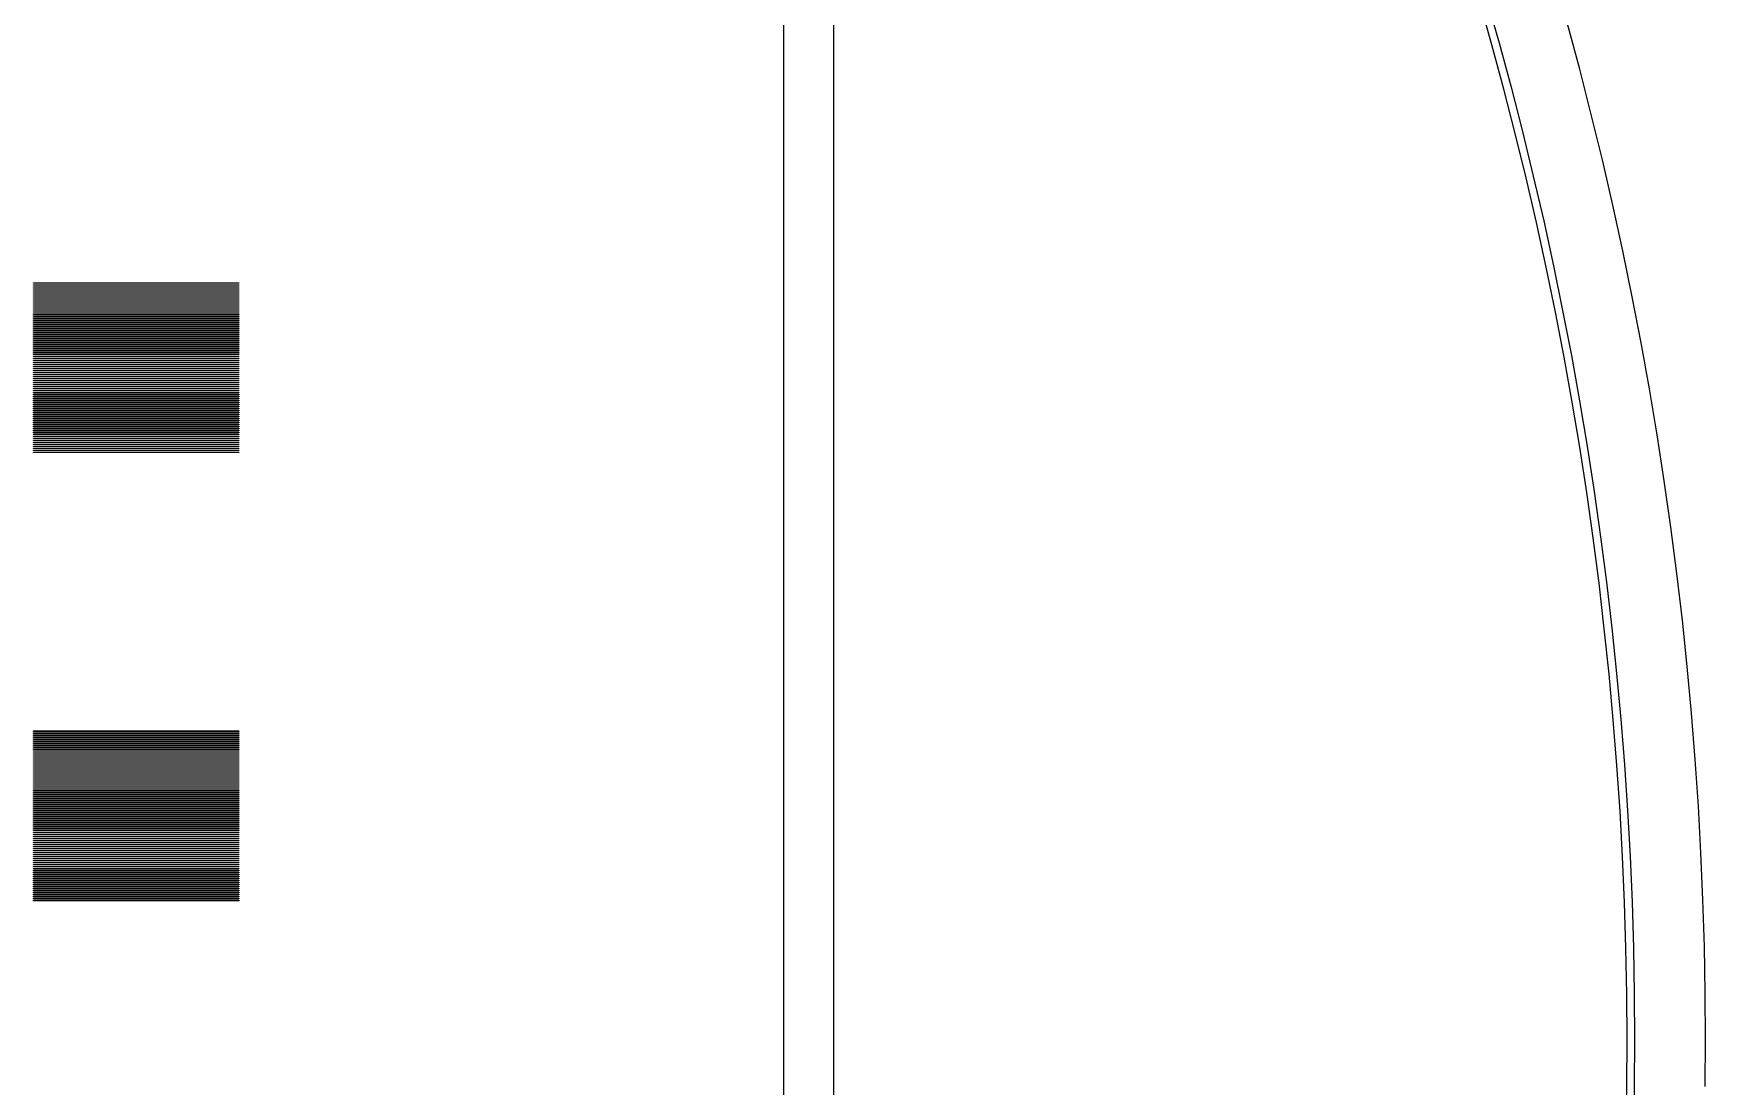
# Model space of a CAD drawing. Extents: x -17 to 130, y -40 to 112.
# Drawn here: x 96.94 to 130.5, y 35.06 to 56.21 of the extents above; entities that cross this region are included whole.
import ezdxf

# ---------------------------------------------------------------- set-up
doc = ezdxf.new("R2010")
doc.units = 0

msp = doc.modelspace()

# ---------------------------------------------------------------- linework, layer by layer
for p, q in [((113, 76.5), (113, -4.5)), ((112, -4), (112, 76)), ((126.211, 55.9834), (125.96, 56.8681)), ((126.104, 56.9099), (126.355, 56.0235)), ((127.974, 55.4972), (127.729, 56.4035)), ((126.451, 55.0958), (126.211, 55.9834)), ((126.355, 56.0235), (126.596, 55.134)), ((128.207, 54.588), (127.974, 55.4972)), ((126.68, 54.2053), (126.451, 55.0958)), ((126.596, 55.134), (126.825, 54.2417)), ((128.43, 53.6759), (128.207, 54.588)), ((126.898, 53.312), (126.68, 54.2053)), ((126.825, 54.2417), (127.043, 53.3467)), ((128.641, 52.7612), (128.43, 53.6759)), ((127.104, 52.4162), (126.898, 53.312)), ((127.043, 53.3467), (127.251, 52.449)), ((128.841, 51.844), (128.641, 52.7612)), ((127.3, 51.5178), (127.104, 52.4162)), ((127.251, 52.449), (127.447, 51.5489)), ((129.03, 50.9244), (128.841, 51.844)), ((127.485, 50.6171), (127.3, 51.5178)), ((127.447, 51.5489), (127.632, 50.6464)), ((96.94, 51.195), (96.94, 51.205)), ((96.94, 51.205), (101.06, 51.205)), ((101.06, 51.195), (96.94, 51.195)), ((96.94, 51.155), (96.94, 51.165)), ((96.94, 51.165), (101.06, 51.165)), ((101.06, 51.155), (96.94, 51.155)), ((96.94, 51.115), (96.94, 51.125)), ((96.94, 51.125), (101.06, 51.125)), ((101.06, 51.115), (96.94, 51.115)), ((96.94, 51.075), (96.94, 51.085)), ((96.94, 51.085), (101.06, 51.085)), ((101.06, 51.075), (96.94, 51.075)), ((96.94, 51.035), (96.94, 51.045)), ((96.94, 51.045), (101.06, 51.045)), ((101.06, 51.035), (96.94, 51.035)), ((101.06, 51.205), (101.06, 51.195)), ((101.06, 51.165), (101.06, 51.155)), ((101.06, 51.125), (101.06, 51.115)), ((101.06, 51.085), (101.06, 51.075)), ((101.06, 51.045), (101.06, 51.035)), ((96.94, 50.995), (96.94, 51.005)), ((96.94, 51.005), (101.06, 51.005)), ((101.06, 50.995), (96.94, 50.995)), ((96.94, 50.955), (96.94, 50.965)), ((96.94, 50.965), (101.06, 50.965)), ((101.06, 50.955), (96.94, 50.955)), ((96.94, 50.915), (96.94, 50.925)), ((96.94, 50.925), (101.06, 50.925)), ((101.06, 50.915), (96.94, 50.915)), ((96.94, 50.875), (96.94, 50.885)), ((96.94, 50.885), (101.06, 50.885)), ((101.06, 50.875), (96.94, 50.875)), ((96.94, 50.835), (96.94, 50.845)), ((96.94, 50.845), (101.06, 50.845)), ((101.06, 50.835), (96.94, 50.835)), ((96.94, 50.795), (96.94, 50.805)), ((96.94, 50.805), (101.06, 50.805)), ((101.06, 50.795), (96.94, 50.795)), ((96.94, 50.755), (96.94, 50.765)), ((96.94, 50.765), (101.06, 50.765)), ((101.06, 50.755), (96.94, 50.755)), ((96.94, 50.715), (96.94, 50.725)), ((96.94, 50.725), (101.06, 50.725)), ((101.06, 50.715), (96.94, 50.715)), ((96.94, 50.675), (96.94, 50.685)), ((96.94, 50.685), (101.06, 50.685)), ((101.06, 51.005), (101.06, 50.995)), ((101.06, 50.965), (101.06, 50.955)), ((101.06, 50.925), (101.06, 50.915)), ((101.06, 50.885), (101.06, 50.875)), ((101.06, 50.845), (101.06, 50.835)), ((101.06, 50.805), (101.06, 50.795)), ((101.06, 50.765), (101.06, 50.755)), ((101.06, 50.725), (101.06, 50.715)), ((101.06, 50.685), (101.06, 50.675)), ((129.208, 50.0025), (129.03, 50.9244)), ((101.06, 50.675), (96.94, 50.675)), ((96.94, 50.635), (96.94, 50.645)), ((96.94, 50.645), (101.06, 50.645)), ((101.06, 50.635), (96.94, 50.635)), ((96.94, 50.595), (96.94, 50.605)), ((96.94, 50.605), (101.06, 50.605)), ((101.06, 50.595), (96.94, 50.595)), ((96.94, 50.555), (96.94, 50.565)), ((96.94, 50.565), (101.06, 50.565)), ((101.06, 50.555), (96.94, 50.555)), ((96.94, 50.515), (96.94, 50.525)), ((96.94, 50.525), (101.06, 50.525)), ((101.06, 50.515), (96.94, 50.515)), ((96.94, 50.475), (96.94, 50.485)), ((96.94, 50.485), (101.06, 50.485)), ((101.06, 50.475), (96.94, 50.475)), ((96.94, 50.435), (96.94, 50.445)), ((96.94, 50.445), (101.06, 50.445)), ((101.06, 50.435), (96.94, 50.435)), ((96.94, 50.395), (96.94, 50.405)), ((96.94, 50.405), (101.06, 50.405)), ((101.06, 50.395), (96.94, 50.395)), ((96.94, 50.355), (96.94, 50.365)), ((96.94, 50.365), (101.06, 50.365)), ((101.06, 50.355), (96.94, 50.355)), ((101.06, 50.645), (101.06, 50.635)), ((101.06, 50.605), (101.06, 50.595)), ((101.06, 50.565), (101.06, 50.555)), ((101.06, 50.525), (101.06, 50.515)), ((101.06, 50.485), (101.06, 50.475)), ((101.06, 50.445), (101.06, 50.435)), ((101.06, 50.405), (101.06, 50.395)), ((101.06, 50.365), (101.06, 50.355)), ((127.659, 49.7142), (127.485, 50.6171)), ((127.632, 50.6464), (127.807, 49.7417)), ((96.94, 50.315), (96.94, 50.325)), ((96.94, 50.325), (101.06, 50.325)), ((101.06, 50.315), (96.94, 50.315)), ((96.94, 50.275), (96.94, 50.285)), ((96.94, 50.285), (101.06, 50.285)), ((101.06, 50.275), (96.94, 50.275)), ((96.94, 50.235), (96.94, 50.245)), ((96.94, 50.245), (101.06, 50.245)), ((101.06, 50.235), (96.94, 50.235)), ((96.94, 50.195), (96.94, 50.205)), ((96.94, 50.205), (101.06, 50.205)), ((101.06, 50.195), (96.94, 50.195)), ((96.94, 50.155), (96.94, 50.165)), ((96.94, 50.165), (101.06, 50.165)), ((101.06, 50.155), (96.94, 50.155)), ((96.94, 50.115), (96.94, 50.125)), ((96.94, 50.125), (101.06, 50.125)), ((101.06, 50.115), (96.94, 50.115)), ((96.94, 50.075), (96.94, 50.085)), ((96.94, 50.085), (101.06, 50.085)), ((101.06, 50.075), (96.94, 50.075)), ((96.94, 50.035), (96.94, 50.045)), ((96.94, 50.045), (101.06, 50.045)), ((101.06, 50.035), (96.94, 50.035)), ((96.94, 49.995), (96.94, 50.005)), ((96.94, 50.005), (101.06, 50.005)), ((101.06, 50.325), (101.06, 50.315)), ((101.06, 50.285), (101.06, 50.275)), ((101.06, 50.245), (101.06, 50.235)), ((101.06, 50.205), (101.06, 50.195)), ((101.06, 50.165), (101.06, 50.155)), ((101.06, 50.125), (101.06, 50.115)), ((101.06, 50.085), (101.06, 50.075)), ((101.06, 50.045), (101.06, 50.035)), ((101.06, 50.005), (101.06, 49.995)), ((101.06, 49.995), (96.94, 49.995)), ((96.94, 49.955), (96.94, 49.965)), ((96.94, 49.965), (101.06, 49.965)), ((101.06, 49.955), (96.94, 49.955)), ((96.94, 49.915), (96.94, 49.925)), ((96.94, 49.925), (101.06, 49.925)), ((101.06, 49.915), (96.94, 49.915)), ((96.94, 49.875), (96.94, 49.885)), ((96.94, 49.885), (101.06, 49.885)), ((101.06, 49.875), (96.94, 49.875)), ((96.94, 49.835), (96.94, 49.845)), ((96.94, 49.845), (101.06, 49.845)), ((101.06, 49.835), (96.94, 49.835)), ((96.94, 49.795), (96.94, 49.805)), ((96.94, 49.805), (101.06, 49.805)), ((101.06, 49.795), (96.94, 49.795)), ((96.94, 49.755), (96.94, 49.765)), ((96.94, 49.765), (101.06, 49.765)), ((101.06, 49.755), (96.94, 49.755)), ((96.94, 49.715), (96.94, 49.725)), ((96.94, 49.725), (101.06, 49.725)), ((101.06, 49.715), (96.94, 49.715)), ((96.94, 49.675), (96.94, 49.685)), ((96.94, 49.685), (101.06, 49.685)), ((101.06, 49.675), (96.94, 49.675)), ((101.06, 49.965), (101.06, 49.955)), ((101.06, 49.925), (101.06, 49.915)), ((101.06, 49.885), (101.06, 49.875)), ((101.06, 49.845), (101.06, 49.835)), ((101.06, 49.805), (101.06, 49.795)), ((101.06, 49.765), (101.06, 49.755)), ((101.06, 49.725), (101.06, 49.715)), ((101.06, 49.685), (101.06, 49.675)), ((127.822, 48.8093), (127.659, 49.7142)), ((127.807, 49.7417), (127.97, 48.835)), ((129.374, 49.0786), (129.208, 50.0025)), ((96.94, 49.635), (96.94, 49.645)), ((96.94, 49.645), (101.06, 49.645)), ((101.06, 49.635), (96.94, 49.635)), ((96.94, 49.595), (96.94, 49.605)), ((96.94, 49.605), (101.06, 49.605)), ((101.06, 49.595), (96.94, 49.595)), ((96.94, 49.555), (96.94, 49.565)), ((96.94, 49.565), (101.06, 49.565)), ((101.06, 49.555), (96.94, 49.555)), ((96.94, 49.515), (96.94, 49.525)), ((96.94, 49.525), (101.06, 49.525)), ((101.06, 49.515), (96.94, 49.515)), ((96.94, 49.475), (96.94, 49.485)), ((96.94, 49.485), (101.06, 49.485)), ((101.06, 49.475), (96.94, 49.475)), ((96.94, 49.435), (96.94, 49.445)), ((96.94, 49.445), (101.06, 49.445)), ((101.06, 49.435), (96.94, 49.435)), ((96.94, 49.395), (96.94, 49.405)), ((96.94, 49.405), (101.06, 49.405)), ((101.06, 49.395), (96.94, 49.395)), ((96.94, 49.355), (96.94, 49.365)), ((96.94, 49.365), (101.06, 49.365)), ((101.06, 49.355), (96.94, 49.355)), ((101.06, 49.645), (101.06, 49.635)), ((101.06, 49.605), (101.06, 49.595)), ((101.06, 49.565), (101.06, 49.555)), ((101.06, 49.525), (101.06, 49.515)), ((101.06, 49.485), (101.06, 49.475)), ((101.06, 49.445), (101.06, 49.435)), ((101.06, 49.405), (101.06, 49.395)), ((101.06, 49.365), (101.06, 49.355)), ((96.94, 49.315), (96.94, 49.325)), ((96.94, 49.325), (101.06, 49.325)), ((101.06, 49.315), (96.94, 49.315)), ((96.94, 49.275), (96.94, 49.285)), ((96.94, 49.285), (101.06, 49.285)), ((101.06, 49.275), (96.94, 49.275)), ((96.94, 49.235), (96.94, 49.245)), ((96.94, 49.245), (101.06, 49.245)), ((101.06, 49.235), (96.94, 49.235)), ((96.94, 49.195), (96.94, 49.205)), ((96.94, 49.205), (101.06, 49.205)), ((101.06, 49.195), (96.94, 49.195)), ((96.94, 49.155), (96.94, 49.165)), ((96.94, 49.165), (101.06, 49.165)), ((101.06, 49.155), (96.94, 49.155)), ((96.94, 49.115), (96.94, 49.125)), ((96.94, 49.125), (101.06, 49.125)), ((101.06, 49.115), (96.94, 49.115)), ((96.94, 49.075), (96.94, 49.085)), ((96.94, 49.085), (101.06, 49.085)), ((101.06, 49.075), (96.94, 49.075)), ((96.94, 49.035), (96.94, 49.045)), ((96.94, 49.045), (101.06, 49.045)), ((101.06, 49.035), (96.94, 49.035)), ((96.94, 48.995), (96.94, 49.005)), ((96.94, 49.005), (101.06, 49.005)), ((101.06, 49.325), (101.06, 49.315)), ((101.06, 49.285), (101.06, 49.275)), ((101.06, 49.245), (101.06, 49.235)), ((101.06, 49.205), (101.06, 49.195)), ((101.06, 49.165), (101.06, 49.155)), ((101.06, 49.125), (101.06, 49.115)), ((101.06, 49.085), (101.06, 49.075)), ((101.06, 49.045), (101.06, 49.035)), ((101.06, 49.005), (101.06, 48.995)), ((129.529, 48.1526), (129.374, 49.0786)), ((101.06, 48.995), (96.94, 48.995)), ((96.94, 48.955), (96.94, 48.965)), ((96.94, 48.965), (101.06, 48.965)), ((101.06, 48.955), (96.94, 48.955)), ((96.94, 48.915), (96.94, 48.925)), ((96.94, 48.925), (101.06, 48.925)), ((101.06, 48.915), (96.94, 48.915)), ((96.94, 48.875), (96.94, 48.885)), ((96.94, 48.885), (101.06, 48.885)), ((101.06, 48.875), (96.94, 48.875)), ((96.94, 48.835), (96.94, 48.845)), ((96.94, 48.845), (101.06, 48.845)), ((101.06, 48.835), (96.94, 48.835)), ((96.94, 48.795), (96.94, 48.805)), ((96.94, 48.805), (101.06, 48.805)), ((101.06, 48.795), (96.94, 48.795)), ((96.94, 48.755), (96.94, 48.765)), ((96.94, 48.765), (101.06, 48.765)), ((101.06, 48.755), (96.94, 48.755)), ((96.94, 48.715), (96.94, 48.725)), ((96.94, 48.725), (101.06, 48.725)), ((101.06, 48.715), (96.94, 48.715)), ((96.94, 48.675), (96.94, 48.685)), ((96.94, 48.685), (101.06, 48.685)), ((101.06, 48.675), (96.94, 48.675)), ((101.06, 48.965), (101.06, 48.955)), ((101.06, 48.925), (101.06, 48.915)), ((101.06, 48.885), (101.06, 48.875)), ((101.06, 48.845), (101.06, 48.835)), ((101.06, 48.805), (101.06, 48.795)), ((101.06, 48.765), (101.06, 48.755)), ((101.06, 48.725), (101.06, 48.715)), ((101.06, 48.685), (101.06, 48.675)), ((127.974, 47.9024), (127.822, 48.8093)), ((127.97, 48.835), (128.122, 47.9263)), ((96.94, 48.635), (96.94, 48.645)), ((96.94, 48.645), (101.06, 48.645)), ((101.06, 48.635), (96.94, 48.635)), ((96.94, 48.595), (96.94, 48.605)), ((96.94, 48.605), (101.06, 48.605)), ((101.06, 48.595), (96.94, 48.595)), ((96.94, 48.555), (96.94, 48.565)), ((96.94, 48.565), (101.06, 48.565)), ((101.06, 48.555), (96.94, 48.555)), ((96.94, 48.515), (96.94, 48.525)), ((96.94, 48.525), (101.06, 48.525)), ((101.06, 48.515), (96.94, 48.515)), ((96.94, 48.475), (96.94, 48.485)), ((96.94, 48.485), (101.06, 48.485)), ((101.06, 48.475), (96.94, 48.475)), ((96.94, 48.435), (96.94, 48.445)), ((96.94, 48.445), (101.06, 48.445)), ((101.06, 48.435), (96.94, 48.435)), ((96.94, 48.395), (96.94, 48.405)), ((96.94, 48.405), (101.06, 48.405)), ((101.06, 48.395), (96.94, 48.395)), ((96.94, 48.355), (96.94, 48.365)), ((96.94, 48.365), (101.06, 48.365)), ((101.06, 48.355), (96.94, 48.355)), ((101.06, 48.645), (101.06, 48.635)), ((101.06, 48.605), (101.06, 48.595)), ((101.06, 48.565), (101.06, 48.555)), ((101.06, 48.525), (101.06, 48.515)), ((101.06, 48.485), (101.06, 48.475)), ((101.06, 48.445), (101.06, 48.435)), ((101.06, 48.405), (101.06, 48.395)), ((101.06, 48.365), (101.06, 48.355)), ((96.94, 48.315), (96.94, 48.325)), ((96.94, 48.325), (101.06, 48.325)), ((101.06, 48.315), (96.94, 48.315)), ((96.94, 48.275), (96.94, 48.285)), ((96.94, 48.285), (101.06, 48.285)), ((101.06, 48.275), (96.94, 48.275)), ((96.94, 48.235), (96.94, 48.245)), ((96.94, 48.245), (101.06, 48.245)), ((101.06, 48.235), (96.94, 48.235)), ((96.94, 48.195), (96.94, 48.205)), ((96.94, 48.205), (101.06, 48.205)), ((101.06, 48.195), (96.94, 48.195)), ((96.94, 48.155), (96.94, 48.165)), ((96.94, 48.165), (101.06, 48.165)), ((101.06, 48.155), (96.94, 48.155)), ((96.94, 48.115), (96.94, 48.125)), ((96.94, 48.125), (101.06, 48.125)), ((101.06, 48.115), (96.94, 48.115)), ((96.94, 48.075), (96.94, 48.085)), ((96.94, 48.085), (101.06, 48.085)), ((101.06, 48.075), (96.94, 48.075)), ((96.94, 48.035), (96.94, 48.045)), ((96.94, 48.045), (101.06, 48.045)), ((101.06, 48.035), (96.94, 48.035)), ((96.94, 47.995), (96.94, 48.005)), ((96.94, 48.005), (101.06, 48.005)), ((101.06, 47.995), (96.94, 47.995)), ((101.06, 48.325), (101.06, 48.315)), ((101.06, 48.285), (101.06, 48.275)), ((101.06, 48.245), (101.06, 48.235)), ((101.06, 48.205), (101.06, 48.195)), ((101.06, 48.165), (101.06, 48.155)), ((101.06, 48.125), (101.06, 48.115)), ((101.06, 48.085), (101.06, 48.075)), ((101.06, 48.045), (101.06, 48.035)), ((101.06, 48.005), (101.06, 47.995)), ((129.672, 47.2249), (129.529, 48.1526)), ((96.94, 47.955), (96.94, 47.965)), ((96.94, 47.965), (101.06, 47.965)), ((101.06, 47.955), (96.94, 47.955)), ((96.94, 47.915), (96.94, 47.925)), ((96.94, 47.925), (101.06, 47.925)), ((101.06, 47.915), (96.94, 47.915)), ((96.94, 47.875), (96.94, 47.885)), ((96.94, 47.885), (101.06, 47.885)), ((101.06, 47.875), (96.94, 47.875)), ((96.94, 47.835), (96.94, 47.845)), ((96.94, 47.845), (101.06, 47.845)), ((101.06, 47.835), (96.94, 47.835)), ((96.94, 47.795), (96.94, 47.805)), ((96.94, 47.805), (101.06, 47.805)), ((101.06, 47.795), (96.94, 47.795)), ((101.06, 47.965), (101.06, 47.955)), ((101.06, 47.925), (101.06, 47.915)), ((101.06, 47.885), (101.06, 47.875)), ((101.06, 47.845), (101.06, 47.835)), ((101.06, 47.805), (101.06, 47.795)), ((128.114, 46.9938), (127.974, 47.9024)), ((128.122, 47.9263), (128.262, 47.0158)), ((128.243, 46.0835), (128.114, 46.9938)), ((128.262, 47.0158), (128.392, 46.1036)), ((129.804, 46.2954), (129.672, 47.2249)), ((128.362, 45.1716), (128.243, 46.0835)), ((128.392, 46.1036), (128.51, 45.19)), ((129.925, 45.3644), (129.804, 46.2954)), ((130.034, 44.432), (129.925, 45.3644)), ((128.468, 44.2584), (128.362, 45.1716)), ((128.51, 45.19), (128.618, 44.2749)), ((130.132, 43.4983), (130.034, 44.432)), ((128.564, 43.3439), (128.468, 44.2584)), ((128.618, 44.2749), (128.713, 43.3586)), ((128.649, 42.4284), (128.564, 43.3439)), ((128.713, 43.3586), (128.798, 42.4412)), ((130.218, 42.5635), (130.132, 43.4983)), ((128.722, 41.5118), (128.649, 42.4284)), ((128.798, 42.4412), (128.872, 41.5229)), ((130.293, 41.6277), (130.218, 42.5635)), ((96.94, 42.195), (96.94, 42.205)), ((96.94, 42.205), (101.06, 42.205)), ((101.06, 42.195), (96.94, 42.195)), ((96.94, 42.155), (96.94, 42.165)), ((96.94, 42.165), (101.06, 42.165)), ((101.06, 42.155), (96.94, 42.155)), ((96.94, 42.115), (96.94, 42.125)), ((96.94, 42.125), (101.06, 42.125)), ((101.06, 42.115), (96.94, 42.115)), ((96.94, 42.075), (96.94, 42.085)), ((96.94, 42.085), (101.06, 42.085)), ((101.06, 42.075), (96.94, 42.075)), ((96.94, 42.035), (96.94, 42.045)), ((96.94, 42.045), (101.06, 42.045)), ((101.06, 42.035), (96.94, 42.035)), ((96.94, 41.995), (96.94, 42.005)), ((96.94, 42.005), (101.06, 42.005)), ((101.06, 41.995), (96.94, 41.995)), ((96.94, 41.955), (96.94, 41.965)), ((96.94, 41.965), (101.06, 41.965)), ((101.06, 41.955), (96.94, 41.955)), ((101.06, 42.205), (101.06, 42.195)), ((101.06, 42.165), (101.06, 42.155)), ((101.06, 42.125), (101.06, 42.115)), ((101.06, 42.085), (101.06, 42.075)), ((101.06, 42.045), (101.06, 42.035)), ((101.06, 42.005), (101.06, 41.995)), ((101.06, 41.965), (101.06, 41.955)), ((96.94, 41.915), (96.94, 41.925)), ((96.94, 41.925), (101.06, 41.925)), ((101.06, 41.915), (96.94, 41.915)), ((96.94, 41.875), (96.94, 41.885)), ((96.94, 41.885), (101.06, 41.885)), ((101.06, 41.875), (96.94, 41.875)), ((96.94, 41.835), (96.94, 41.845)), ((96.94, 41.845), (101.06, 41.845)), ((101.06, 41.835), (96.94, 41.835)), ((96.94, 41.795), (96.94, 41.805)), ((96.94, 41.805), (101.06, 41.805)), ((101.06, 41.795), (96.94, 41.795)), ((96.94, 41.755), (96.94, 41.765)), ((96.94, 41.765), (101.06, 41.765)), ((101.06, 41.755), (96.94, 41.755)), ((96.94, 41.715), (96.94, 41.725)), ((96.94, 41.725), (101.06, 41.725)), ((101.06, 41.715), (96.94, 41.715)), ((96.94, 41.675), (96.94, 41.685)), ((96.94, 41.685), (101.06, 41.685)), ((101.06, 41.675), (96.94, 41.675)), ((96.94, 41.635), (96.94, 41.645)), ((96.94, 41.645), (101.06, 41.645)), ((101.06, 41.635), (96.94, 41.635)), ((101.06, 41.925), (101.06, 41.915)), ((101.06, 41.885), (101.06, 41.875)), ((101.06, 41.845), (101.06, 41.835)), ((101.06, 41.805), (101.06, 41.795)), ((101.06, 41.765), (101.06, 41.755)), ((101.06, 41.725), (101.06, 41.715)), ((101.06, 41.685), (101.06, 41.675)), ((101.06, 41.645), (101.06, 41.635)), ((130.356, 40.691), (130.293, 41.6277)), ((96.94, 41.595), (96.94, 41.605)), ((96.94, 41.605), (101.06, 41.605)), ((101.06, 41.595), (96.94, 41.595)), ((96.94, 41.555), (96.94, 41.565)), ((96.94, 41.565), (101.06, 41.565)), ((101.06, 41.555), (96.94, 41.555)), ((96.94, 41.515), (96.94, 41.525)), ((96.94, 41.525), (101.06, 41.525)), ((101.06, 41.515), (96.94, 41.515)), ((96.94, 41.475), (96.94, 41.485)), ((96.94, 41.485), (101.06, 41.485)), ((101.06, 41.475), (96.94, 41.475)), ((96.94, 41.435), (96.94, 41.445)), ((96.94, 41.445), (101.06, 41.445)), ((101.06, 41.435), (96.94, 41.435)), ((96.94, 41.395), (96.94, 41.405)), ((96.94, 41.405), (101.06, 41.405)), ((101.06, 41.395), (96.94, 41.395)), ((96.94, 41.355), (96.94, 41.365)), ((96.94, 41.365), (101.06, 41.365)), ((101.06, 41.355), (96.94, 41.355)), ((96.94, 41.315), (96.94, 41.325)), ((96.94, 41.325), (101.06, 41.325)), ((101.06, 41.315), (96.94, 41.315)), ((96.94, 41.275), (96.94, 41.285)), ((96.94, 41.285), (101.06, 41.285)), ((101.06, 41.605), (101.06, 41.595)), ((101.06, 41.565), (101.06, 41.555)), ((101.06, 41.525), (101.06, 41.515)), ((101.06, 41.485), (101.06, 41.475)), ((101.06, 41.445), (101.06, 41.435)), ((101.06, 41.405), (101.06, 41.395)), ((101.06, 41.365), (101.06, 41.355)), ((101.06, 41.325), (101.06, 41.315)), ((101.06, 41.285), (101.06, 41.275)), ((128.784, 40.5945), (128.722, 41.5118)), ((128.872, 41.5229), (128.934, 40.6037)), ((101.06, 41.275), (96.94, 41.275)), ((96.94, 41.235), (96.94, 41.245)), ((96.94, 41.245), (101.06, 41.245)), ((101.06, 41.235), (96.94, 41.235)), ((96.94, 41.195), (96.94, 41.205)), ((96.94, 41.205), (101.06, 41.205)), ((101.06, 41.195), (96.94, 41.195)), ((96.94, 41.155), (96.94, 41.165)), ((96.94, 41.165), (101.06, 41.165)), ((101.06, 41.155), (96.94, 41.155)), ((96.94, 41.115), (96.94, 41.125)), ((96.94, 41.125), (101.06, 41.125)), ((101.06, 41.115), (96.94, 41.115)), ((96.94, 41.075), (96.94, 41.085)), ((96.94, 41.085), (101.06, 41.085)), ((101.06, 41.075), (96.94, 41.075)), ((96.94, 41.035), (96.94, 41.045)), ((96.94, 41.045), (101.06, 41.045)), ((101.06, 41.035), (96.94, 41.035)), ((96.94, 40.995), (96.94, 41.005)), ((96.94, 41.005), (101.06, 41.005)), ((101.06, 40.995), (96.94, 40.995)), ((96.94, 40.955), (96.94, 40.965)), ((96.94, 40.965), (101.06, 40.965)), ((101.06, 40.955), (96.94, 40.955)), ((101.06, 41.245), (101.06, 41.235)), ((101.06, 41.205), (101.06, 41.195)), ((101.06, 41.165), (101.06, 41.155)), ((101.06, 41.125), (101.06, 41.115)), ((101.06, 41.085), (101.06, 41.075)), ((101.06, 41.045), (101.06, 41.035)), ((101.06, 41.005), (101.06, 40.995)), ((101.06, 40.965), (101.06, 40.955)), ((96.94, 40.915), (96.94, 40.925)), ((96.94, 40.925), (101.06, 40.925)), ((101.06, 40.915), (96.94, 40.915)), ((96.94, 40.875), (96.94, 40.885)), ((96.94, 40.885), (101.06, 40.885)), ((101.06, 40.875), (96.94, 40.875)), ((96.94, 40.835), (96.94, 40.845)), ((96.94, 40.845), (101.06, 40.845)), ((101.06, 40.835), (96.94, 40.835)), ((96.94, 40.795), (96.94, 40.805)), ((96.94, 40.805), (101.06, 40.805)), ((101.06, 40.795), (96.94, 40.795)), ((96.94, 40.755), (96.94, 40.765)), ((96.94, 40.765), (101.06, 40.765)), ((101.06, 40.755), (96.94, 40.755)), ((96.94, 40.715), (96.94, 40.725)), ((96.94, 40.725), (101.06, 40.725)), ((101.06, 40.715), (96.94, 40.715)), ((96.94, 40.675), (96.94, 40.685)), ((96.94, 40.685), (101.06, 40.685)), ((101.06, 40.675), (96.94, 40.675)), ((96.94, 40.635), (96.94, 40.645)), ((96.94, 40.645), (101.06, 40.645)), ((101.06, 40.635), (96.94, 40.635)), ((101.06, 40.925), (101.06, 40.915)), ((101.06, 40.885), (101.06, 40.875)), ((101.06, 40.845), (101.06, 40.835)), ((101.06, 40.805), (101.06, 40.795)), ((101.06, 40.765), (101.06, 40.755)), ((101.06, 40.725), (101.06, 40.715)), ((101.06, 40.685), (101.06, 40.675)), ((101.06, 40.645), (101.06, 40.635)), ((130.408, 39.7537), (130.356, 40.691)), ((96.94, 40.595), (96.94, 40.605)), ((96.94, 40.605), (101.06, 40.605)), ((101.06, 40.595), (96.94, 40.595)), ((96.94, 40.555), (96.94, 40.565)), ((96.94, 40.565), (101.06, 40.565)), ((101.06, 40.555), (96.94, 40.555)), ((96.94, 40.515), (96.94, 40.525)), ((96.94, 40.525), (101.06, 40.525)), ((101.06, 40.515), (96.94, 40.515)), ((96.94, 40.475), (96.94, 40.485)), ((96.94, 40.485), (101.06, 40.485)), ((101.06, 40.475), (96.94, 40.475)), ((96.94, 40.435), (96.94, 40.445)), ((96.94, 40.445), (101.06, 40.445)), ((101.06, 40.435), (96.94, 40.435)), ((96.94, 40.395), (96.94, 40.405)), ((96.94, 40.405), (101.06, 40.405)), ((101.06, 40.395), (96.94, 40.395)), ((96.94, 40.355), (96.94, 40.365)), ((96.94, 40.365), (101.06, 40.365)), ((101.06, 40.355), (96.94, 40.355)), ((96.94, 40.315), (96.94, 40.325)), ((96.94, 40.325), (101.06, 40.325)), ((101.06, 40.315), (96.94, 40.315)), ((96.94, 40.275), (96.94, 40.285)), ((96.94, 40.285), (101.06, 40.285)), ((101.06, 40.275), (96.94, 40.275)), ((101.06, 40.605), (101.06, 40.595)), ((101.06, 40.565), (101.06, 40.555)), ((101.06, 40.525), (101.06, 40.515)), ((101.06, 40.485), (101.06, 40.475)), ((101.06, 40.445), (101.06, 40.435)), ((101.06, 40.405), (101.06, 40.395)), ((101.06, 40.365), (101.06, 40.355)), ((101.06, 40.325), (101.06, 40.315)), ((101.06, 40.285), (101.06, 40.275)), ((128.835, 39.6764), (128.784, 40.5945)), ((128.934, 40.6037), (128.985, 39.6837)), ((96.94, 40.235), (96.94, 40.245)), ((96.94, 40.245), (101.06, 40.245)), ((101.06, 40.235), (96.94, 40.235)), ((96.94, 40.195), (96.94, 40.205)), ((96.94, 40.205), (101.06, 40.205)), ((101.06, 40.195), (96.94, 40.195)), ((96.94, 40.155), (96.94, 40.165)), ((96.94, 40.165), (101.06, 40.165)), ((101.06, 40.155), (96.94, 40.155)), ((96.94, 40.115), (96.94, 40.125)), ((96.94, 40.125), (101.06, 40.125)), ((101.06, 40.115), (96.94, 40.115)), ((96.94, 40.075), (96.94, 40.085)), ((96.94, 40.085), (101.06, 40.085)), ((101.06, 40.075), (96.94, 40.075)), ((96.94, 40.035), (96.94, 40.045)), ((96.94, 40.045), (101.06, 40.045)), ((101.06, 40.035), (96.94, 40.035)), ((96.94, 39.995), (96.94, 40.005)), ((96.94, 40.005), (101.06, 40.005)), ((101.06, 39.995), (96.94, 39.995)), ((96.94, 39.955), (96.94, 39.965)), ((96.94, 39.965), (101.06, 39.965)), ((101.06, 39.955), (96.94, 39.955)), ((101.06, 40.245), (101.06, 40.235)), ((101.06, 40.205), (101.06, 40.195)), ((101.06, 40.165), (101.06, 40.155)), ((101.06, 40.125), (101.06, 40.115)), ((101.06, 40.085), (101.06, 40.075)), ((101.06, 40.045), (101.06, 40.035)), ((101.06, 40.005), (101.06, 39.995)), ((101.06, 39.965), (101.06, 39.955)), ((96.94, 39.915), (96.94, 39.925)), ((96.94, 39.925), (101.06, 39.925)), ((101.06, 39.915), (96.94, 39.915)), ((96.94, 39.875), (96.94, 39.885)), ((96.94, 39.885), (101.06, 39.885)), ((101.06, 39.875), (96.94, 39.875)), ((96.94, 39.835), (96.94, 39.845)), ((96.94, 39.845), (101.06, 39.845)), ((101.06, 39.835), (96.94, 39.835)), ((96.94, 39.795), (96.94, 39.805)), ((96.94, 39.805), (101.06, 39.805)), ((101.06, 39.795), (96.94, 39.795)), ((96.94, 39.755), (96.94, 39.765)), ((96.94, 39.765), (101.06, 39.765)), ((101.06, 39.755), (96.94, 39.755)), ((96.94, 39.715), (96.94, 39.725)), ((96.94, 39.725), (101.06, 39.725)), ((101.06, 39.715), (96.94, 39.715)), ((96.94, 39.675), (96.94, 39.685)), ((96.94, 39.685), (101.06, 39.685)), ((101.06, 39.675), (96.94, 39.675)), ((96.94, 39.635), (96.94, 39.645)), ((96.94, 39.645), (101.06, 39.645)), ((101.06, 39.635), (96.94, 39.635)), ((96.94, 39.595), (96.94, 39.605)), ((96.94, 39.605), (101.06, 39.605)), ((101.06, 39.925), (101.06, 39.915)), ((101.06, 39.885), (101.06, 39.875)), ((101.06, 39.845), (101.06, 39.835)), ((101.06, 39.805), (101.06, 39.795)), ((101.06, 39.765), (101.06, 39.755)), ((101.06, 39.725), (101.06, 39.715)), ((101.06, 39.685), (101.06, 39.675)), ((101.06, 39.645), (101.06, 39.635)), ((101.06, 39.605), (101.06, 39.595)), ((128.874, 38.7578), (128.835, 39.6764)), ((128.985, 39.6837), (129.024, 38.7633)), ((130.448, 38.8158), (130.408, 39.7537)), ((101.06, 39.595), (96.94, 39.595)), ((96.94, 39.555), (96.94, 39.565)), ((96.94, 39.565), (101.06, 39.565)), ((101.06, 39.555), (96.94, 39.555)), ((96.94, 39.515), (96.94, 39.525)), ((96.94, 39.525), (101.06, 39.525)), ((101.06, 39.515), (96.94, 39.515)), ((96.94, 39.475), (96.94, 39.485)), ((96.94, 39.485), (101.06, 39.485)), ((101.06, 39.475), (96.94, 39.475)), ((96.94, 39.435), (96.94, 39.445)), ((96.94, 39.445), (101.06, 39.445)), ((101.06, 39.435), (96.94, 39.435)), ((96.94, 39.395), (96.94, 39.405)), ((96.94, 39.405), (101.06, 39.405)), ((101.06, 39.395), (96.94, 39.395)), ((96.94, 39.355), (96.94, 39.365)), ((96.94, 39.365), (101.06, 39.365)), ((101.06, 39.355), (96.94, 39.355)), ((96.94, 39.315), (96.94, 39.325)), ((96.94, 39.325), (101.06, 39.325)), ((101.06, 39.315), (96.94, 39.315)), ((96.94, 39.275), (96.94, 39.285)), ((96.94, 39.285), (101.06, 39.285)), ((101.06, 39.275), (96.94, 39.275)), ((101.06, 39.565), (101.06, 39.555)), ((101.06, 39.525), (101.06, 39.515)), ((101.06, 39.485), (101.06, 39.475)), ((101.06, 39.445), (101.06, 39.435)), ((101.06, 39.405), (101.06, 39.395)), ((101.06, 39.365), (101.06, 39.355)), ((101.06, 39.325), (101.06, 39.315)), ((101.06, 39.285), (101.06, 39.275)), ((96.94, 39.235), (96.94, 39.245)), ((96.94, 39.245), (101.06, 39.245)), ((101.06, 39.235), (96.94, 39.235)), ((96.94, 39.195), (96.94, 39.205)), ((96.94, 39.205), (101.06, 39.205)), ((101.06, 39.195), (96.94, 39.195)), ((96.94, 39.155), (96.94, 39.165)), ((96.94, 39.165), (101.06, 39.165)), ((101.06, 39.155), (96.94, 39.155)), ((96.94, 39.115), (96.94, 39.125)), ((96.94, 39.125), (101.06, 39.125)), ((101.06, 39.115), (96.94, 39.115)), ((96.94, 39.075), (96.94, 39.085)), ((96.94, 39.085), (101.06, 39.085)), ((101.06, 39.075), (96.94, 39.075)), ((96.94, 39.035), (96.94, 39.045)), ((96.94, 39.045), (101.06, 39.045)), ((101.06, 39.035), (96.94, 39.035)), ((96.94, 38.995), (96.94, 39.005)), ((96.94, 39.005), (101.06, 39.005)), ((101.06, 38.995), (96.94, 38.995)), ((96.94, 38.955), (96.94, 38.965)), ((96.94, 38.965), (101.06, 38.965)), ((101.06, 38.955), (96.94, 38.955)), ((101.06, 39.245), (101.06, 39.235)), ((101.06, 39.205), (101.06, 39.195)), ((101.06, 39.165), (101.06, 39.155)), ((101.06, 39.125), (101.06, 39.115)), ((101.06, 39.085), (101.06, 39.075)), ((101.06, 39.045), (101.06, 39.035)), ((101.06, 39.005), (101.06, 38.995)), ((101.06, 38.965), (101.06, 38.955)), ((96.94, 38.915), (96.94, 38.925)), ((96.94, 38.925), (101.06, 38.925)), ((101.06, 38.915), (96.94, 38.915)), ((96.94, 38.875), (96.94, 38.885)), ((96.94, 38.885), (101.06, 38.885)), ((101.06, 38.875), (96.94, 38.875)), ((96.94, 38.835), (96.94, 38.845)), ((96.94, 38.845), (101.06, 38.845)), ((101.06, 38.835), (96.94, 38.835)), ((96.94, 38.795), (96.94, 38.805)), ((96.94, 38.805), (101.06, 38.805)), ((101.06, 38.795), (96.94, 38.795)), ((101.06, 38.925), (101.06, 38.915)), ((101.06, 38.885), (101.06, 38.875)), ((101.06, 38.845), (101.06, 38.835)), ((101.06, 38.805), (101.06, 38.795)), ((128.902, 37.8387), (128.874, 38.7578)), ((129.024, 38.7633), (129.052, 37.8424)), ((130.477, 37.8774), (130.448, 38.8158)), ((128.919, 36.9194), (128.902, 37.8387)), ((129.052, 37.8424), (129.069, 36.9213)), ((130.494, 36.9388), (130.477, 37.8774)), ((128.925, 36), (128.919, 36.9194)), ((129.069, 36.9213), (129.075, 36)), ((130.5, 36), (130.494, 36.9388)), ((128.919, 35.0806), (128.925, 36)), ((129.075, 36), (129.069, 35.0787)), ((130.494, 35.0612), (130.5, 36)), ((128.902, 34.1613), (128.919, 35.0806)), ((129.069, 35.0787), (129.052, 34.1576))]:
    msp.add_line(p, q)

doc.saveas('drawing.dxf')
